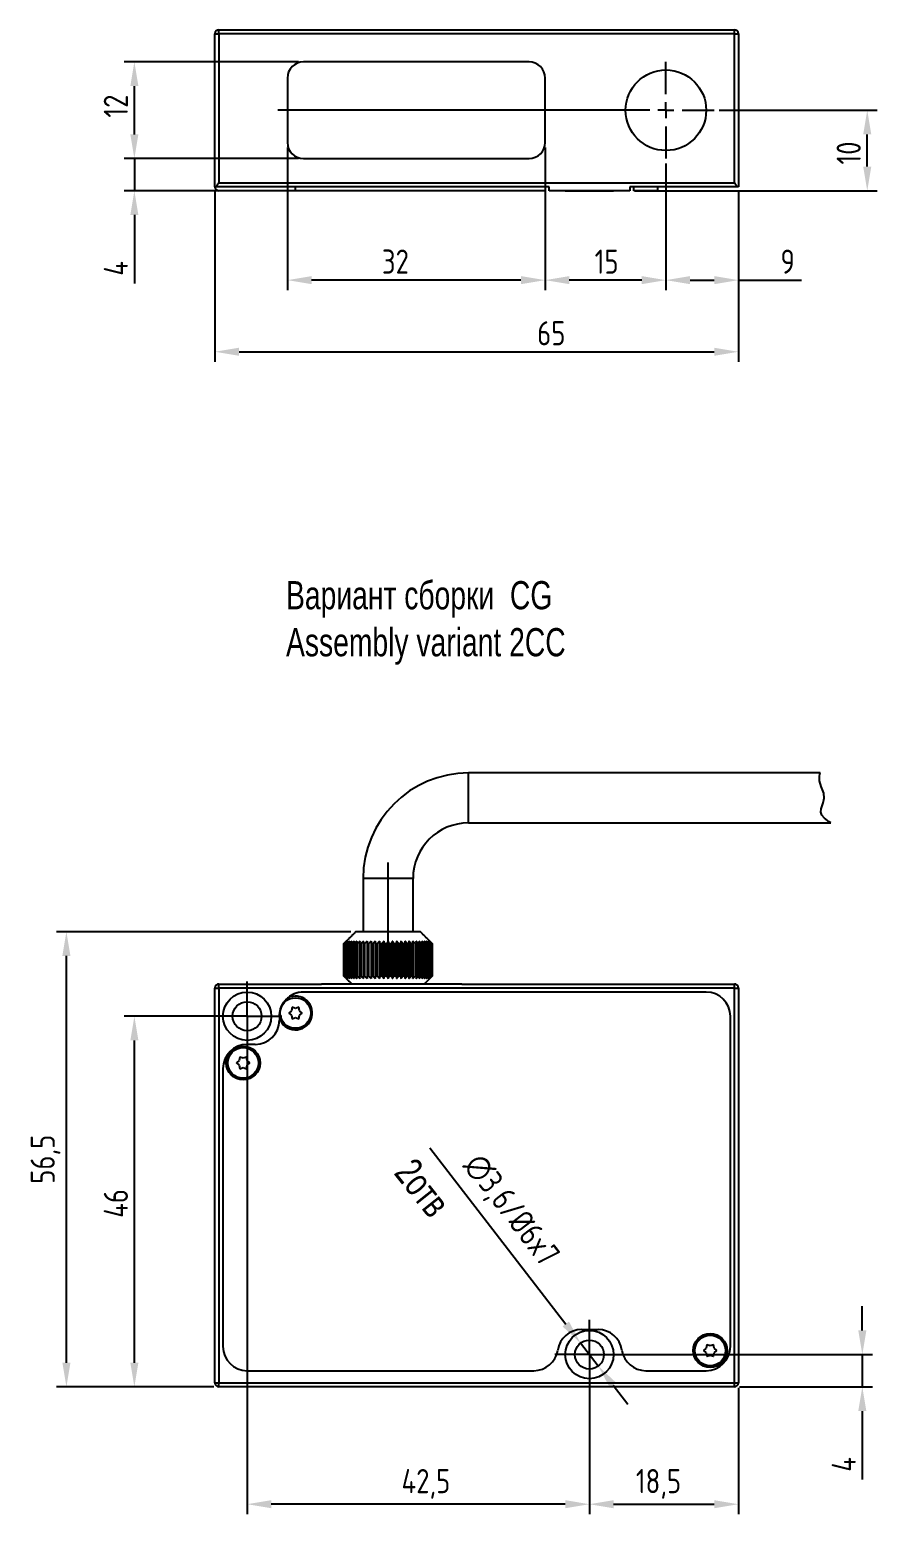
# Model space of a CAD drawing. Header units: millimetres. Extents: x -665 to 1947, y -360 to 733.
# Drawn here: x 517.7 to 622.9, y -285.9 to -101.6 of the extents above; entities that cross this region are included whole.
import ezdxf

# ---------------------------------------------------------------- set-up
doc = ezdxf.new("R2010")
doc.units = ezdxf.units.MM
doc.layers.add('FORMAT', color=7, linetype='Continuous')
doc.styles.add('GOSTw', font='gostw.shx')
doc.styles.add('SLDTEXTSTYLE1', font='TXT', dxfattribs={"width": 0.75})
doc.dimstyles.new('Vad-style', dxfattribs={"dimtxt": 3, "dimasz": 3, "dimexe": 1.25, "dimexo": 0.625, "dimgap": 0.8, "dimtad": 1, "dimtxsty": 'GOSTw', "dimcen": 2.5, "dimclrd": 1, "dimclre": 1, "dimclrt": 1, "dimazin": 0, "dimtfac": 1, "dimtmove": 0, "dimatfit": 3, "dimfxl": 0, "dimarcsym": 0})

# ---------------------------------------------------------------- blocks, each defined once
blk = doc.blocks.new('SW_CENTERMARKSYMBOL_8')
at = {"layer": 'FORMAT', "color": 0}
for p, q in [((0, 2.5), (0, 4.3)), ((0, 0), (0, 2.5)), ((-2.5, 0), (-4.3, 0)), ((0, 0), (-2.5, 0)), ((0, 0), (2.5, 0)), ((0, 0), (0, -2.5)), ((2.5, 0), (4.3, 0)), ((0, -2.5), (0, -4.3))]:
    blk.add_line(p, q, dxfattribs=at)
blk = doc.blocks.new('SW_CENTERMARKSYMBOL_9')
at = {"layer": 'FORMAT', "color": 0}
for p, q in [((0, 2.5), (0, 4.3)), ((0, 0), (0, 2.5)), ((-2.5, 0), (-4.3, 0)), ((0, 0), (-2.5, 0)), ((0, 0), (2.5, 0)), ((0, 0), (0, -2.5)), ((2.5, 0), (4.3, 0)), ((0, -2.5), (0, -4.3))]:
    blk.add_line(p, q, dxfattribs=at)
blk = doc.blocks.new('*D61')
at = {"color": 1, "lineweight": -2, "transparency": 16777216}
for p, q in [((557.56, -213.59), (520.99, -213.59)), ((522.24, -267.09), (522.24, -216.59)), ((540.56, -270.09), (520.99, -270.09))]:
    blk.add_line(p, q, dxfattribs=at)
at = {"color": 1, "transparency": 16777216}
for points in [[(521.74, -216.59), (522.74, -216.59), (522.24, -213.59)], [(521.74, -267.09), (522.74, -267.09), (522.24, -270.09)]]:
    blk.add_solid(points, dxfattribs=at)
at = {"layer": 'Defpoints', "color": 0, "transparency": 16777216}
for p in [(522.24, -213.59), (558.18, -213.59), (541.18, -270.09)]:
    blk.add_point(p, dxfattribs=at)
at = {"color": 1, "transparency": 16777216, "insert": (519.65, -241.84), "char_height": 3, "attachment_point": 5, "rotation": 90, "style": 'GOSTw'}
blk.add_mtext('56,5', dxfattribs=at)
blk = doc.blocks.new('*D74')
at = {"color": 1, "lineweight": -2, "transparency": 16777216}
for p, q in [((596.68, -118.24), (596.68, -133.96)), ((605.68, -121.74), (605.68, -133.96)), ((599.68, -132.71), (602.68, -132.71)), ((605.68, -132.71), (613.52, -132.71))]:
    blk.add_line(p, q, dxfattribs=at)
at = {"color": 1, "transparency": 16777216}
for points in [[(599.68, -132.21), (599.68, -133.21), (596.68, -132.71)], [(602.68, -132.21), (602.68, -133.21), (605.68, -132.71)]]:
    blk.add_solid(points, dxfattribs=at)
at = {"layer": 'Defpoints', "color": 0, "transparency": 16777216}
for p in [(596.68, -117.62), (605.68, -121.12), (596.68, -132.71)]:
    blk.add_point(p, dxfattribs=at)
at = {"color": 1, "transparency": 16777216, "insert": (611.8, -128.91), "char_height": 3, "attachment_point": 2, "style": 'GOSTw'}
blk.add_mtext('9', dxfattribs=at)
blk = doc.blocks.new('*D75')
at = {"color": 1, "lineweight": -2, "transparency": 16777216}
for p, q in [((581.68, -116.24), (581.68, -133.96)), ((596.68, -118.24), (596.68, -133.96)), ((593.68, -132.71), (584.68, -132.71))]:
    blk.add_line(p, q, dxfattribs=at)
at = {"color": 1, "transparency": 16777216}
for points in [[(584.68, -132.21), (584.68, -133.21), (581.68, -132.71)], [(593.68, -132.21), (593.68, -133.21), (596.68, -132.71)]]:
    blk.add_solid(points, dxfattribs=at)
at = {"layer": 'Defpoints', "color": 0, "transparency": 16777216}
for p in [(581.68, -115.62), (596.68, -117.62), (581.68, -132.71)]:
    blk.add_point(p, dxfattribs=at)
at = {"color": 1, "transparency": 16777216, "insert": (589.32, -128.91), "char_height": 3, "attachment_point": 2, "style": 'GOSTw'}
blk.add_mtext('15', dxfattribs=at)
blk = doc.blocks.new('*D76')
at = {"color": 1, "lineweight": -2, "transparency": 16777216}
for p, q in [((549.68, -116.24), (549.68, -133.96)), ((581.68, -116.24), (581.68, -133.96)), ((578.68, -132.71), (552.68, -132.71))]:
    blk.add_line(p, q, dxfattribs=at)
at = {"color": 1, "transparency": 16777216}
for points in [[(552.68, -132.21), (552.68, -133.21), (549.68, -132.71)], [(578.68, -132.21), (578.68, -133.21), (581.68, -132.71)]]:
    blk.add_solid(points, dxfattribs=at)
at = {"layer": 'Defpoints', "color": 0, "transparency": 16777216}
for p in [(549.68, -115.62), (581.68, -115.62), (549.68, -132.71)]:
    blk.add_point(p, dxfattribs=at)
at = {"color": 1, "transparency": 16777216, "insert": (563.09, -128.91), "char_height": 3, "attachment_point": 2, "style": 'GOSTw'}
blk.add_mtext('32', dxfattribs=at)
blk = doc.blocks.new('*D77')
at = {"color": 1, "lineweight": -2, "transparency": 16777216}
for p, q in [((603.31, -111.62), (622.93, -111.62)), ((621.68, -118.62), (621.68, -114.62)), ((592.81, -121.62), (622.93, -121.62))]:
    blk.add_line(p, q, dxfattribs=at)
at = {"color": 1, "transparency": 16777216}
for points in [[(621.18, -114.62), (622.18, -114.62), (621.68, -111.62)], [(621.18, -118.62), (622.18, -118.62), (621.68, -121.62)]]:
    blk.add_solid(points, dxfattribs=at)
at = {"layer": 'Defpoints', "color": 0, "transparency": 16777216}
for p in [(602.68, -111.62), (621.68, -111.62), (592.18, -121.62)]:
    blk.add_point(p, dxfattribs=at)
at = {"color": 1, "transparency": 16777216, "insert": (617.88, -116.93), "char_height": 3, "attachment_point": 2, "rotation": 90, "style": 'GOSTw'}
blk.add_mtext('10', dxfattribs=at)
blk = doc.blocks.new('*D78')
at = {"color": 1, "lineweight": -2, "transparency": 16777216}
for p, q in [((530.68, -114.62), (530.68, -111.62)), ((551.06, -117.62), (529.43, -117.62)), ((530.68, -117.62), (530.68, -121.62)), ((581.56, -121.62), (529.43, -121.62)), ((530.68, -124.62), (530.68, -133.12))]:
    blk.add_line(p, q, dxfattribs=at)
at = {"color": 1, "transparency": 16777216}
for points in [[(530.18, -114.62), (531.18, -114.62), (530.68, -117.62)], [(530.18, -124.62), (531.18, -124.62), (530.68, -121.62)]]:
    blk.add_solid(points, dxfattribs=at)
at = {"layer": 'Defpoints', "color": 0, "transparency": 16777216}
for p in [(551.68, -117.62), (530.68, -121.62), (582.18, -121.62)]:
    blk.add_point(p, dxfattribs=at)
at = {"color": 1, "transparency": 16777216, "insert": (526.88, -131.25), "char_height": 3, "attachment_point": 2, "rotation": 90, "style": 'GOSTw'}
blk.add_mtext('4', dxfattribs=at)
blk = doc.blocks.new('*D79')
at = {"color": 1, "lineweight": -2, "transparency": 16777216}
for p, q in [((551.06, -105.62), (529.43, -105.62)), ((530.68, -114.62), (530.68, -108.62)), ((551.06, -117.62), (529.43, -117.62))]:
    blk.add_line(p, q, dxfattribs=at)
at = {"color": 1, "transparency": 16777216}
for points in [[(530.18, -108.62), (531.18, -108.62), (530.68, -105.62)], [(530.18, -114.62), (531.18, -114.62), (530.68, -117.62)]]:
    blk.add_solid(points, dxfattribs=at)
at = {"layer": 'Defpoints', "color": 0, "transparency": 16777216}
for p in [(530.68, -105.62), (551.68, -105.62), (551.68, -117.62)]:
    blk.add_point(p, dxfattribs=at)
at = {"color": 1, "transparency": 16777216, "insert": (526.88, -111.1), "char_height": 3, "attachment_point": 2, "rotation": 90, "style": 'GOSTw'}
blk.add_mtext('12', dxfattribs=at)
blk = doc.blocks.new('*D80')
at = {"color": 1, "lineweight": -2, "transparency": 16777216}
for p, q in [((540.68, -121.74), (540.68, -142.85)), ((605.68, -121.74), (605.68, -142.85)), ((543.68, -141.6), (602.68, -141.6))]:
    blk.add_line(p, q, dxfattribs=at)
at = {"color": 1, "transparency": 16777216}
for points in [[(543.68, -141.1), (543.68, -142.1), (540.68, -141.6)], [(602.68, -141.1), (602.68, -142.1), (605.68, -141.6)]]:
    blk.add_solid(points, dxfattribs=at)
at = {"layer": 'Defpoints', "color": 0, "transparency": 16777216}
for p in [(540.68, -121.12), (605.68, -121.12), (605.68, -141.6)]:
    blk.add_point(p, dxfattribs=at)
at = {"color": 1, "transparency": 16777216, "insert": (582.45, -137.8), "char_height": 3, "attachment_point": 2, "style": 'GOSTw'}
blk.add_mtext('65', dxfattribs=at)
blk = doc.blocks.new('*D92')
at = {"color": 1, "lineweight": -2, "transparency": 16777216}
for p, q in [((587.18, -269.51), (587.18, -285.91)), ((605.68, -270.21), (605.68, -285.91)), ((590.18, -284.66), (602.68, -284.66))]:
    blk.add_line(p, q, dxfattribs=at)
at = {"color": 1, "transparency": 16777216}
for points in [[(590.18, -284.16), (590.18, -285.16), (587.18, -284.66)], [(602.68, -284.16), (602.68, -285.16), (605.68, -284.66)]]:
    blk.add_solid(points, dxfattribs=at)
at = {"layer": 'Defpoints', "color": 0, "transparency": 16777216}
for p in [(587.18, -268.89), (605.68, -269.59), (605.68, -284.66)]:
    blk.add_point(p, dxfattribs=at)
at = {"color": 1, "transparency": 16777216, "insert": (595.76, -280.29), "char_height": 3, "attachment_point": 2, "style": 'GOSTw'}
blk.add_mtext('18,5', dxfattribs=at)
blk = doc.blocks.new('*D93')
at = {"color": 1, "lineweight": -2, "transparency": 16777216}
for p, q in [((544.68, -227.51), (544.68, -285.91)), ((587.18, -269.51), (587.18, -285.91)), ((584.18, -284.66), (547.68, -284.66))]:
    blk.add_line(p, q, dxfattribs=at)
at = {"color": 1, "transparency": 16777216}
for points in [[(547.68, -284.16), (547.68, -285.16), (544.68, -284.66)], [(584.18, -284.16), (584.18, -285.16), (587.18, -284.66)]]:
    blk.add_solid(points, dxfattribs=at)
at = {"layer": 'Defpoints', "color": 0, "transparency": 16777216}
for p in [(544.68, -226.89), (587.18, -268.89), (544.68, -284.66)]:
    blk.add_point(p, dxfattribs=at)
at = {"color": 1, "transparency": 16777216, "insert": (566.88, -280.29), "char_height": 3, "attachment_point": 2, "style": 'GOSTw'}
blk.add_mtext('42,5', dxfattribs=at)
blk = doc.blocks.new('*D94')
at = {"color": 1, "lineweight": -2, "transparency": 16777216}
for p, q in [((621.07, -263.09), (621.07, -260.09)), ((590.61, -266.09), (622.32, -266.09)), ((621.07, -266.09), (621.07, -270.09)), ((605.81, -270.09), (622.32, -270.09)), ((621.07, -273.09), (621.07, -281.59))]:
    blk.add_line(p, q, dxfattribs=at)
at = {"color": 1, "transparency": 16777216}
for points in [[(620.57, -263.09), (621.57, -263.09), (621.07, -266.09)], [(620.57, -273.09), (621.57, -273.09), (621.07, -270.09)]]:
    blk.add_solid(points, dxfattribs=at)
at = {"layer": 'Defpoints', "color": 0, "transparency": 16777216}
for p in [(589.98, -266.09), (621.07, -266.09), (605.18, -270.09)]:
    blk.add_point(p, dxfattribs=at)
at = {"color": 1, "transparency": 16777216, "insert": (617.27, -279.72), "char_height": 3, "attachment_point": 2, "rotation": 90, "style": 'GOSTw'}
blk.add_mtext('4', dxfattribs=at)
blk = doc.blocks.new('*D100')
at = {"color": 1, "lineweight": -2, "transparency": 16777216}
for p, q in [((541.26, -224.09), (529.43, -224.09)), ((530.68, -267.09), (530.68, -227.09)), ((540.56, -270.09), (529.43, -270.09))]:
    blk.add_line(p, q, dxfattribs=at)
at = {"color": 1, "transparency": 16777216}
for points in [[(530.18, -227.09), (531.18, -227.09), (530.68, -224.09)], [(530.18, -267.09), (531.18, -267.09), (530.68, -270.09)]]:
    blk.add_solid(points, dxfattribs=at)
at = {"layer": 'Defpoints', "color": 0, "transparency": 16777216}
for p in [(530.68, -224.09), (541.88, -224.09), (541.18, -270.09)]:
    blk.add_point(p, dxfattribs=at)
at = {"color": 1, "transparency": 16777216, "insert": (526.88, -247.32), "char_height": 3, "attachment_point": 2, "rotation": 90, "style": 'GOSTw'}
blk.add_mtext('46', dxfattribs=at)
blk = doc.blocks.new('*D117')
at = {"color": 1, "lineweight": -2, "transparency": 16777216}
for p, q in [((567.37, -240.44), (584.25, -262.29)), ((588.28, -267.51), (586.08, -264.66)), ((590.12, -269.88), (591.95, -272.26))]:
    blk.add_line(p, q, dxfattribs=at)
at = {"color": 1, "transparency": 16777216}
for points in [[(584.64, -261.98), (583.85, -262.59), (586.08, -264.66)], [(590.51, -269.58), (589.72, -270.19), (588.28, -267.51)]]:
    blk.add_solid(points, dxfattribs=at)
at = {"layer": 'Defpoints', "color": 0, "transparency": 16777216}
for p in [(586.08, -264.66), (588.28, -267.51)]:
    blk.add_point(p, dxfattribs=at)
at = {"color": 1, "transparency": 16777216, "insert": (577.33, -248.29), "char_height": 3, "attachment_point": 5, "rotation": 307.6861, "style": 'GOSTw'}
blk.add_mtext('∅3,6/%%C6x7', dxfattribs=at)

msp = doc.modelspace()

# ---------------------------------------------------------------- linework, layer by layer
for p, q in [((540.681, -121.12), (540.681, -102.12)), ((540.681, -102.12), (541.181, -102.12)), ((541.181, -102.12), (541.181, -101.62)), ((541.181, -101.62), (605.181, -101.62)), ((605.181, -102.12), (541.181, -102.12)), ((541.181, -102.12), (541.181, -120.62)), ((605.181, -102.12), (605.181, -101.62)), ((605.181, -102.12), (605.681, -102.12)), ((605.181, -120.62), (605.181, -102.12)), ((605.681, -102.12), (605.681, -121.12)), ((579.681, -105.62), (551.681, -105.62)), ((579.681, -105.62), (551.681, -105.62)), ((596.681, -109.62), (596.681, -105.62)), ((549.681, -107.62), (549.681, -115.62)), ((549.681, -107.62), (549.681, -115.62)), ((581.681, -115.62), (581.681, -107.62)), ((581.681, -115.62), (581.681, -107.62)), ((594.681, -111.62), (548.49, -111.62)), ((596.681, -111.62), (595.681, -111.62)), ((596.681, -111.62), (596.681, -110.62)), ((596.681, -111.62), (596.681, -112.62)), ((596.681, -111.62), (597.681, -111.62)), ((598.681, -111.62), (602.681, -111.62)), ((596.681, -113.62), (596.681, -117.62)), ((551.681, -117.62), (579.681, -117.62)), ((551.681, -117.62), (579.681, -117.62)), ((540.84, -121.12), (540.681, -121.12)), ((582.181, -121.12), (540.84, -121.12)), ((541.181, -120.62), (605.181, -120.62)), ((550.681, -121.62), (541.181, -121.62)), ((550.681, -121.62), (550.681, -121.12)), ((582.181, -121.62), (582.181, -121.12)), ((587.181, -121.62), (582.181, -121.62)), ((584.181, -121.62), (590.181, -121.62)), ((592.181, -121.62), (587.181, -121.62)), ((605.521, -121.12), (592.181, -121.12)), ((592.181, -121.12), (592.181, -121.62)), ((592.681, -121.62), (592.681, -121.12)), ((595.681, -121.62), (592.681, -121.62)), ((595.681, -121.62), (595.681, -121.12)), ((605.681, -121.12), (605.521, -121.12)), ((572.181, -200.085), (572.181, -193.885)), ((562.181, -218.985), (562.181, -204.985)), ((565.281, -206.985), (559.081, -206.985)), ((558.181, -213.585), (566.181, -213.585)), ((556.693, -215.085), (556.685, -215.085)), ((556.685, -219.085), (556.685, -215.085)), ((556.693, -215.085), (556.693, -219.085)), ((556.762, -215.085), (556.736, -215.085)), ((556.736, -219.085), (556.736, -215.085)), ((556.762, -215.085), (556.762, -219.085)), ((556.89, -215.085), (556.848, -215.085)), ((556.848, -219.085), (556.848, -215.085)), ((556.89, -215.085), (556.89, -219.085)), ((557.076, -215.085), (557.018, -215.085)), ((557.018, -219.085), (557.018, -215.085)), ((557.076, -215.085), (557.076, -219.085)), ((557.317, -215.085), (557.244, -215.085)), ((557.244, -219.085), (557.244, -215.085)), ((557.317, -215.085), (557.317, -219.085)), ((557.612, -215.085), (557.525, -215.085)), ((557.525, -219.085), (557.525, -215.085)), ((557.612, -215.085), (557.612, -219.085)), ((557.958, -215.085), (557.856, -215.085)), ((557.856, -219.085), (557.856, -215.085)), ((557.958, -215.085), (557.958, -219.085)), ((558.349, -215.085), (558.235, -215.085)), ((558.235, -219.085), (558.235, -215.085)), ((558.349, -215.085), (558.349, -219.085)), ((558.783, -215.085), (558.657, -215.085)), ((558.657, -219.085), (558.657, -215.085)), ((558.783, -215.085), (558.783, -219.085)), ((559.253, -215.085), (559.118, -215.085)), ((559.118, -219.085), (559.118, -215.085)), ((559.253, -215.085), (559.253, -219.085)), ((559.581, -214.785), (559.581, -219.385)), ((559.756, -215.085), (559.612, -215.085)), ((559.612, -219.085), (559.612, -215.085)), ((559.756, -215.085), (559.756, -219.085)), ((560.066, -214.785), (560.066, -219.385)), ((560.285, -215.085), (560.135, -215.085)), ((560.135, -219.085), (560.135, -215.085)), ((560.285, -215.085), (560.285, -219.085)), ((560.574, -214.785), (560.574, -219.385)), ((560.835, -215.085), (560.68, -215.085)), ((560.68, -219.085), (560.68, -215.085)), ((560.835, -215.085), (560.835, -219.085)), ((561.1, -214.785), (561.1, -219.385)), ((561.4, -215.085), (561.241, -215.085)), ((561.241, -219.085), (561.241, -215.085)), ((561.4, -215.085), (561.4, -219.085)), ((561.637, -214.785), (561.637, -219.385)), ((561.973, -215.085), (561.812, -215.085)), ((561.812, -219.085), (561.812, -215.085)), ((561.973, -215.085), (561.973, -219.085)), ((562.181, -214.785), (562.181, -219.385)), ((562.549, -215.085), (562.388, -215.085)), ((562.388, -219.085), (562.388, -215.085)), ((562.549, -215.085), (562.549, -219.085)), ((562.724, -214.785), (562.724, -219.385)), ((563.121, -215.085), (562.961, -215.085)), ((562.961, -219.085), (562.961, -215.085)), ((563.121, -215.085), (563.121, -219.085)), ((563.262, -214.785), (563.262, -219.385)), ((563.682, -215.085), (563.526, -215.085)), ((563.526, -219.085), (563.526, -215.085)), ((563.682, -215.085), (563.682, -219.085)), ((563.788, -214.785), (563.788, -219.385)), ((564.227, -215.085), (564.076, -215.085)), ((564.076, -219.085), (564.076, -215.085)), ((564.227, -215.085), (564.227, -219.085)), ((564.296, -214.785), (564.296, -219.385)), ((564.749, -215.085), (564.606, -215.085)), ((564.606, -219.085), (564.606, -215.085)), ((564.749, -215.085), (564.749, -219.085)), ((564.781, -214.785), (564.781, -219.385)), ((565.244, -215.085), (565.108, -215.085)), ((565.108, -219.085), (565.108, -215.085)), ((565.244, -215.085), (565.244, -219.085)), ((565.704, -215.085), (565.579, -215.085)), ((565.579, -219.085), (565.579, -215.085)), ((565.704, -215.085), (565.704, -219.085)), ((566.126, -215.085), (566.012, -215.085)), ((566.012, -219.085), (566.012, -215.085)), ((566.126, -215.085), (566.126, -219.085)), ((566.505, -215.085), (566.404, -215.085)), ((566.404, -219.085), (566.404, -215.085)), ((566.505, -215.085), (566.505, -219.085)), ((566.837, -215.085), (566.749, -215.085)), ((566.749, -219.085), (566.749, -215.085)), ((566.837, -215.085), (566.837, -219.085)), ((567.117, -215.085), (567.044, -215.085)), ((567.044, -219.085), (567.044, -215.085)), ((567.117, -215.085), (567.117, -219.085)), ((567.344, -215.085), (567.286, -215.085)), ((567.286, -219.085), (567.286, -215.085)), ((567.344, -215.085), (567.344, -219.085)), ((567.514, -215.085), (567.472, -215.085)), ((567.472, -219.085), (567.472, -215.085)), ((567.514, -215.085), (567.514, -219.085)), ((567.625, -215.085), (567.6, -215.085)), ((567.6, -219.085), (567.6, -215.085)), ((567.625, -215.085), (567.625, -219.085)), ((567.677, -215.085), (567.668, -215.085)), ((567.668, -219.085), (567.668, -215.085)), ((567.677, -215.085), (567.677, -219.085)), ((556.685, -219.085), (556.693, -219.085)), ((556.736, -219.085), (556.762, -219.085)), ((556.848, -219.085), (556.89, -219.085)), ((557.018, -219.085), (557.076, -219.085)), ((557.244, -219.085), (557.317, -219.085)), ((557.525, -219.085), (557.612, -219.085)), ((557.856, -219.085), (557.958, -219.085)), ((558.235, -219.085), (558.349, -219.085)), ((558.657, -219.085), (558.783, -219.085)), ((559.118, -219.085), (559.253, -219.085)), ((559.612, -219.085), (559.756, -219.085)), ((560.135, -219.085), (560.285, -219.085)), ((560.68, -219.085), (560.835, -219.085)), ((561.241, -219.085), (561.4, -219.085)), ((561.812, -219.085), (561.973, -219.085)), ((562.388, -219.085), (562.549, -219.085)), ((562.961, -219.085), (563.121, -219.085)), ((563.526, -219.085), (563.682, -219.085)), ((564.076, -219.085), (564.227, -219.085)), ((564.606, -219.085), (564.749, -219.085)), ((565.108, -219.085), (565.244, -219.085)), ((565.579, -219.085), (565.704, -219.085)), ((566.012, -219.085), (566.126, -219.085)), ((566.404, -219.085), (566.505, -219.085)), ((566.749, -219.085), (566.837, -219.085)), ((567.044, -219.085), (567.117, -219.085)), ((567.286, -219.085), (567.344, -219.085)), ((567.472, -219.085), (567.514, -219.085)), ((567.6, -219.085), (567.625, -219.085)), ((567.668, -219.085), (567.677, -219.085)), ((540.681, -269.585), (540.681, -220.585)), ((540.681, -220.585), (541.181, -220.585)), ((541.181, -220.585), (541.181, -220.085)), ((541.181, -220.085), (553.898, -220.085)), ((541.181, -220.585), (541.181, -269.585)), ((605.181, -220.585), (541.181, -220.585)), ((554.072, -221.085), (551.681, -221.085)), ((601.685, -221.085), (551.681, -221.085)), ((561.131, -220.085), (553.898, -220.085)), ((571.339, -220.085), (561.131, -220.085)), ((571.339, -220.085), (605.181, -220.085)), ((605.181, -220.585), (605.181, -220.085)), ((605.181, -269.585), (605.181, -220.585)), ((605.181, -220.585), (605.681, -220.585)), ((605.681, -220.585), (605.681, -269.585)), ((550.268, -222.971), (550.183, -223.398)), ((550.3, -222.982), (550.262, -223.004)), ((550.681, -223.11), (550.268, -222.971)), ((551.093, -222.971), (550.681, -223.11)), ((551.1, -223.004), (551.061, -222.982)), ((551.179, -223.398), (551.093, -222.971)), ((548.681, -224.085), (548.681, -224.585)), ((548.681, -224.326), (548.681, -224.585)), ((550.183, -223.398), (549.856, -223.685)), ((549.856, -223.685), (550.183, -223.973)), ((549.881, -223.663), (549.881, -223.685)), ((549.881, -223.685), (549.881, -223.708)), ((550.183, -223.973), (550.268, -224.4)), ((550.262, -224.367), (550.3, -224.389)), ((550.268, -224.4), (550.681, -224.26)), ((550.681, -224.26), (551.093, -224.4)), ((551.061, -224.389), (551.1, -224.367)), ((551.093, -224.4), (551.179, -223.973)), ((551.506, -223.685), (551.179, -223.398)), ((551.179, -223.973), (551.506, -223.685)), ((604.681, -265.085), (604.681, -224.085)), ((604.681, -265.085), (604.681, -224.085)), ((545.681, -227.585), (544.681, -227.585)), ((545.681, -227.585), (544.681, -227.585)), ((543.683, -229.598), (543.356, -229.885)), ((543.356, -229.885), (543.683, -230.173)), ((543.381, -229.863), (543.381, -229.885)), ((543.381, -229.885), (543.381, -229.908)), ((543.768, -229.171), (543.683, -229.598)), ((543.683, -230.173), (543.768, -230.6)), ((543.8, -229.182), (543.762, -229.204)), ((544.181, -229.31), (543.768, -229.171)), ((544.593, -229.171), (544.181, -229.31)), ((544.6, -229.204), (544.561, -229.182)), ((544.679, -229.598), (544.593, -229.171)), ((544.593, -230.6), (544.679, -230.173)), ((545.006, -229.885), (544.679, -229.598)), ((544.679, -230.173), (545.006, -229.885)), ((541.681, -230.585), (541.681, -265.085)), ((541.681, -230.585), (541.681, -265.085)), ((543.762, -230.567), (543.8, -230.589)), ((543.768, -230.6), (544.181, -230.46)), ((544.181, -230.46), (544.593, -230.6)), ((544.561, -230.589), (544.6, -230.567)), ((586.213, -262.985), (588.249, -262.985)), ((586.213, -262.985), (588.249, -262.985)), ((601.683, -265.298), (601.356, -265.585)), ((601.768, -264.871), (601.683, -265.298)), ((601.8, -264.882), (601.762, -264.904)), ((602.181, -265.01), (601.768, -264.871)), ((602.593, -264.871), (602.181, -265.01)), ((602.6, -264.904), (602.561, -264.882)), ((602.679, -265.298), (602.593, -264.871)), ((603.006, -265.585), (602.679, -265.298)), ((601.356, -265.585), (601.683, -265.873)), ((601.381, -265.563), (601.381, -265.585)), ((601.381, -265.585), (601.381, -265.608)), ((601.683, -265.873), (601.768, -266.3)), ((601.762, -266.267), (601.8, -266.289)), ((601.768, -266.3), (602.181, -266.16)), ((602.181, -266.16), (602.593, -266.3)), ((602.561, -266.289), (602.6, -266.267)), ((602.593, -266.3), (602.679, -265.873)), ((602.679, -265.873), (603.006, -265.585)), ((544.681, -268.085), (580.281, -268.085)), ((544.681, -268.085), (580.281, -268.085)), ((594.181, -268.085), (601.681, -268.085)), ((594.181, -268.085), (601.681, -268.085)), ((540.681, -269.585), (541.181, -269.585)), ((541.181, -269.585), (605.181, -269.585)), ((541.181, -270.085), (541.181, -269.585)), ((605.181, -270.085), (541.181, -270.085)), ((605.181, -270.085), (541.181, -270.085)), ((605.181, -269.585), (605.681, -269.585)), ((605.181, -270.085), (605.181, -269.585))]:
    msp.add_line(p, q)
at = {"flags": 128}
for points in [[(617.159, -200.073), (617.149, -200.067), (616.939, -199.943), (616.358, -199.51), (616.051, -199.133), (615.925, -198.769), (615.953, -198.349), (616.194, -197.581), (616.328, -197.002), (616.27, -196.403), (615.967, -195.557), (615.756, -194.87), (615.735, -194.323), (615.801, -193.991), (615.835, -193.885), (615.835, -193.885)], [(551.48, -223.708), (551.481, -223.685), (551.48, -223.663)], [(544.98, -229.908), (544.981, -229.885), (544.98, -229.863)], [(602.98, -265.608), (602.981, -265.585), (602.98, -265.563)]]:
    msp.add_lwpolyline(points, dxfattribs=at)
for centre, radius in [((596.681, -111.62), 5), ((596.681, -111.62), 5), ((544.681, -224.085), 3), ((544.681, -224.085), 1.8), ((550.681, -223.685), 1.9), ((544.181, -229.885), 2.1), ((544.181, -229.885), 1.9), ((587.181, -266.085), 3), ((602.181, -265.585), 2.1), ((587.181, -266.085), 1.8), ((602.181, -265.585), 1.9)]:
    msp.add_circle(centre, radius)
for centre, radius, start, end in [((541.181, -102.12), 0.5, 90, 180), ((605.181, -102.12), 0.5, 0, 90), ((551.681, -107.62), 2, 90, 180), ((551.681, -107.62), 2, 90, 180), ((579.681, -107.62), 2, 0, 90), ((579.681, -107.62), 2, 0, 90), ((551.681, -115.62), 2, 180, 270), ((551.681, -115.62), 2, 180, 270), ((579.681, -115.62), 2, 270, 0), ((579.681, -115.62), 2, 270, 0), ((541.181, -121.12), 0.5, 180, 270), ((572.181, -206.985), 13.1, 90, 180), ((572.181, -206.985), 6.9, 90, 180), ((541.181, -220.585), 0.5, 90, 180), ((551.681, -224.085), 3, 90, 180), ((551.681, -224.085), 3, 90, 131.04548), ((601.681, -224.085), 3, 0, 90), ((601.681, -224.085), 3, 0, 90), ((605.181, -220.585), 0.5, 0, 90), ((550.681, -223.685), 2.1, 197.75279, 117.50928), ((545.681, -224.585), 3, 270, 0), ((545.681, -224.585), 3, 270, 0), ((544.681, -230.585), 3, 90, 180), ((544.681, -230.585), 3, 90, 180), ((586.213, -265.985), 3, 90, 171.37307), ((586.213, -265.985), 3, 90, 171.37307), ((588.249, -265.985), 3, 8.62693, 90), ((588.249, -265.985), 3, 8.62693, 90), ((544.681, -265.085), 3, 180, 270), ((544.681, -265.085), 3, 180, 270), ((601.681, -265.085), 3, 270, 0), ((601.681, -265.085), 3, 270, 0), ((580.281, -265.085), 3, 270, 351.37307), ((580.281, -265.085), 3, 270, 351.37307), ((594.181, -265.085), 3, 188.62693, 270), ((594.181, -265.085), 3, 188.62693, 270), ((541.181, -269.585), 0.5, 180, 270), ((605.181, -269.585), 0.5, 270, 0)]:
    msp.add_arc(centre, radius, start, end)
for points, knots in [([(540.84, -121.12), (540.912, -121.01), (541.018, -120.848), (541.14, -120.678), (541.18, -120.621), (541.181, -120.62)], [0, 0, 0, 0, 0.6672984, 0.9898517, 1, 1, 1, 1]), ([(605.181, -120.62), (605.182, -120.621), (605.222, -120.678), (605.343, -120.848), (605.45, -121.01), (605.521, -121.12)], [0, 0, 0, 0, 0.0101483, 0.3327016, 1, 1, 1, 1]), ([(548.681, -224.085), (548.709, -223.778), (548.764, -223.168), (549.163, -222.373), (549.543, -221.992), (549.711, -221.823)], [0, 0, 0, 0, 0.36105788, 0.71712327, 1, 1, 1, 1])]:
    msp.add_open_spline(points, degree=3, knots=knots)
for points in [[(615.835, -193.885), (572.181, -193.885)], [(572.181, -200.085), (617.159, -200.085)], [(559.081, -206.985), (559.081, -213.585)], [(565.281, -213.585), (565.281, -206.985)], [(558.181, -213.585), (556.981, -214.785)], [(567.381, -214.785), (566.181, -213.585)], [(556.685, -215.085), (556.981, -214.785)], [(557.009, -214.785), (556.693, -215.085)], [(556.736, -215.085), (557.009, -214.785)], [(557.094, -214.785), (556.762, -215.085)], [(556.848, -215.085), (557.094, -214.785)], [(557.235, -214.785), (556.89, -215.085)], [(557.018, -215.085), (557.235, -214.785)], [(557.43, -214.785), (557.076, -215.085)], [(557.244, -215.085), (557.43, -214.785)], [(557.677, -214.785), (557.317, -215.085)], [(557.525, -215.085), (557.677, -214.785)], [(557.974, -214.785), (557.612, -215.085)], [(557.856, -215.085), (557.974, -214.785)], [(558.316, -214.785), (557.958, -215.085)], [(558.235, -215.085), (558.316, -214.785)], [(558.701, -214.785), (558.349, -215.085)], [(558.657, -215.085), (558.701, -214.785)], [(559.124, -214.785), (558.783, -215.085)], [(559.118, -215.085), (559.124, -214.785)], [(559.581, -214.785), (559.253, -215.085)], [(559.612, -215.085), (559.581, -214.785)], [(560.066, -214.785), (559.756, -215.085)], [(560.135, -215.085), (560.066, -214.785)], [(560.574, -214.785), (560.285, -215.085)], [(560.68, -215.085), (560.574, -214.785)], [(561.1, -214.785), (560.835, -215.085)], [(561.241, -215.085), (561.1, -214.785)], [(561.637, -214.785), (561.4, -215.085)], [(561.812, -215.085), (561.637, -214.785)], [(562.181, -214.785), (561.973, -215.085)], [(562.388, -215.085), (562.181, -214.785)], [(562.724, -214.785), (562.549, -215.085)], [(562.961, -215.085), (562.724, -214.785)], [(563.262, -214.785), (563.121, -215.085)], [(563.526, -215.085), (563.262, -214.785)], [(563.788, -214.785), (563.682, -215.085)], [(564.076, -215.085), (563.788, -214.785)], [(564.296, -214.785), (564.227, -215.085)], [(564.606, -215.085), (564.296, -214.785)], [(564.781, -214.785), (564.749, -215.085)], [(565.108, -215.085), (564.781, -214.785)], [(565.579, -215.085), (565.237, -214.785)], [(565.237, -214.785), (565.244, -215.085)], [(566.012, -215.085), (565.66, -214.785)], [(565.66, -214.785), (565.704, -215.085)], [(566.404, -215.085), (566.045, -214.785)], [(566.045, -214.785), (566.126, -215.085)], [(566.749, -215.085), (566.388, -214.785)], [(566.388, -214.785), (566.505, -215.085)], [(567.044, -215.085), (566.684, -214.785)], [(566.684, -214.785), (566.837, -215.085)], [(567.286, -215.085), (566.931, -214.785)], [(566.931, -214.785), (567.117, -215.085)], [(567.472, -215.085), (567.126, -214.785)], [(567.126, -214.785), (567.344, -215.085)], [(567.6, -215.085), (567.267, -214.785)], [(567.267, -214.785), (567.514, -215.085)], [(567.668, -215.085), (567.352, -214.785)], [(567.352, -214.785), (567.625, -215.085)], [(567.381, -214.785), (567.677, -215.085)], [(556.981, -219.385), (556.685, -219.085)], [(556.693, -219.085), (557.009, -219.385)], [(557.009, -219.385), (556.736, -219.085)], [(556.762, -219.085), (557.094, -219.385)], [(557.094, -219.385), (556.848, -219.085)], [(556.89, -219.085), (557.235, -219.385)], [(557.235, -219.385), (557.018, -219.085)], [(557.076, -219.085), (557.43, -219.385)], [(557.43, -219.385), (557.244, -219.085)], [(557.317, -219.085), (557.677, -219.385)], [(557.677, -219.385), (557.525, -219.085)], [(557.612, -219.085), (557.974, -219.385)], [(557.974, -219.385), (557.856, -219.085)], [(557.958, -219.085), (558.316, -219.385)], [(558.316, -219.385), (558.235, -219.085)], [(558.349, -219.085), (558.701, -219.385)], [(558.701, -219.385), (558.657, -219.085)], [(558.783, -219.085), (559.124, -219.385)], [(559.124, -219.385), (559.118, -219.085)], [(559.253, -219.085), (559.581, -219.385)], [(559.581, -219.385), (559.612, -219.085)], [(559.756, -219.085), (560.066, -219.385)], [(560.066, -219.385), (560.135, -219.085)], [(560.285, -219.085), (560.574, -219.385)], [(560.574, -219.385), (560.68, -219.085)], [(560.835, -219.085), (561.1, -219.385)], [(561.1, -219.385), (561.241, -219.085)], [(561.4, -219.085), (561.637, -219.385)], [(561.637, -219.385), (561.812, -219.085)], [(561.973, -219.085), (562.181, -219.385)], [(562.181, -219.385), (562.388, -219.085)], [(562.549, -219.085), (562.724, -219.385)], [(562.724, -219.385), (562.961, -219.085)], [(563.121, -219.085), (563.262, -219.385)], [(563.262, -219.385), (563.526, -219.085)], [(563.682, -219.085), (563.788, -219.385)], [(563.788, -219.385), (564.076, -219.085)], [(564.227, -219.085), (564.296, -219.385)], [(564.296, -219.385), (564.606, -219.085)], [(564.749, -219.085), (564.781, -219.385)], [(564.781, -219.385), (565.108, -219.085)], [(565.244, -219.085), (565.237, -219.385)], [(565.237, -219.385), (565.579, -219.085)], [(565.704, -219.085), (565.66, -219.385)], [(565.66, -219.385), (566.012, -219.085)], [(566.126, -219.085), (566.045, -219.385)], [(566.045, -219.385), (566.404, -219.085)], [(566.505, -219.085), (566.388, -219.385)], [(566.388, -219.385), (566.749, -219.085)], [(566.837, -219.085), (566.684, -219.385)], [(566.684, -219.385), (567.044, -219.085)], [(567.117, -219.085), (566.931, -219.385)], [(566.931, -219.385), (567.286, -219.085)], [(567.344, -219.085), (567.126, -219.385)], [(567.126, -219.385), (567.472, -219.085)], [(567.514, -219.085), (567.267, -219.385)], [(567.267, -219.385), (567.6, -219.085)], [(567.625, -219.085), (567.352, -219.385)], [(567.352, -219.385), (567.668, -219.085)], [(567.677, -219.085), (567.381, -219.385)], [(556.981, -219.385), (557.681, -220.085)], [(566.681, -220.085), (567.381, -219.385)], [(544.881, -222.296), (544.881, -222.297)]]:
    msp.add_open_spline(points, degree=1)

# ---------------------------------------------------------------- block references
for name, p in [('SW_CENTERMARKSYMBOL_8', (544.681, -224.085)), ('SW_CENTERMARKSYMBOL_9', (587.181, -266.085))]:
    msp.add_blockref(name, p)

# ---------------------------------------------------------------- texts
at = {"insert": (549.512, -170.069), "char_height": 3.5, "attachment_point": 1, "style": 'SLDTEXTSTYLE1'}
msp.add_mtext('Вариант сборки  CG\\PAssembly variant 2CC', dxfattribs=at)
at = {"insert": (565.544, -241.407), "char_height": 3.5, "attachment_point": 1, "rotation": 308.53799, "style": 'SLDTEXTSTYLE1'}
msp.add_mtext('2отв', dxfattribs=at)

# ---------------------------------------------------------------- dimensions: what is measured, and where the dimension line sits
for base, p1, p2, picture, middle in [((530.681, -105.62), (551.681, -117.62), (551.681, -105.62), '*D79', (530.681, -111.098)), ((530.681, -121.62), (551.681, -117.62), (582.181, -121.62), '*D78', (530.681, -131.253)), ((621.681, -111.62), (592.181, -121.62), (602.681, -111.62), '*D77', (621.681, -116.926)), ((530.681, -224.085), (541.181, -270.085), (541.881, -224.085), '*D100', (530.681, -247.324)), ((621.068, -266.085), (605.181, -270.085), (589.981, -266.085), '*D94', (621.068, -279.719))]:
    dim = msp.add_linear_dim(base=base, p1=p1, p2=p2, angle=90, dimstyle='Vad-style')
    dim.commit()
    dim.dimension.update_dxf_attribs({"geometry": picture, "text_midpoint": middle, "dimtype": 160})
for base, p1, p2, picture, middle in [((549.681, -132.706), (581.681, -115.62), (549.681, -115.62), '*D76', (563.085, -132.706)), ((581.681, -132.706), (596.681, -117.62), (581.681, -115.62), '*D75', (589.319, -132.706)), ((596.681, -132.706), (605.681, -121.12), (596.681, -117.62), '*D74', (611.796, -132.706)), ((605.681, -141.601), (540.681, -121.12), (605.681, -121.12), '*D80', (582.45, -141.601)), ((544.681, -284.664), (587.181, -268.885), (544.681, -226.885), '*D93', (566.88, -284.664)), ((605.681, -284.664), (587.181, -268.885), (605.681, -269.585), '*D92', (595.764, -284.664))]:
    dim = msp.add_linear_dim(base=base, p1=p1, p2=p2, dimstyle='Vad-style')
    dim.commit()
    dim.dimension.update_dxf_attribs({"geometry": picture, "text_midpoint": middle, "dimtype": 160})
dim = msp.add_linear_dim(base=(522.235, -213.585), p1=(541.181, -270.085), p2=(558.181, -213.585), angle=90, dimstyle='Vad-style')
dim.commit()
dim.dimension.update_dxf_attribs({"geometry": '*D61', "text_midpoint": (519.649, -241.835)})
dim = msp.add_diameter_dim_2p(p1=(588.281, -267.51), p2=(586.08, -264.661), text='<>/%%C6x7', dimstyle='Vad-style')
dim.commit()
dim.dimension.update_dxf_attribs({"geometry": '*D117', "text_midpoint": (577.335, -248.292)})

doc.saveas('drawing.dxf')
